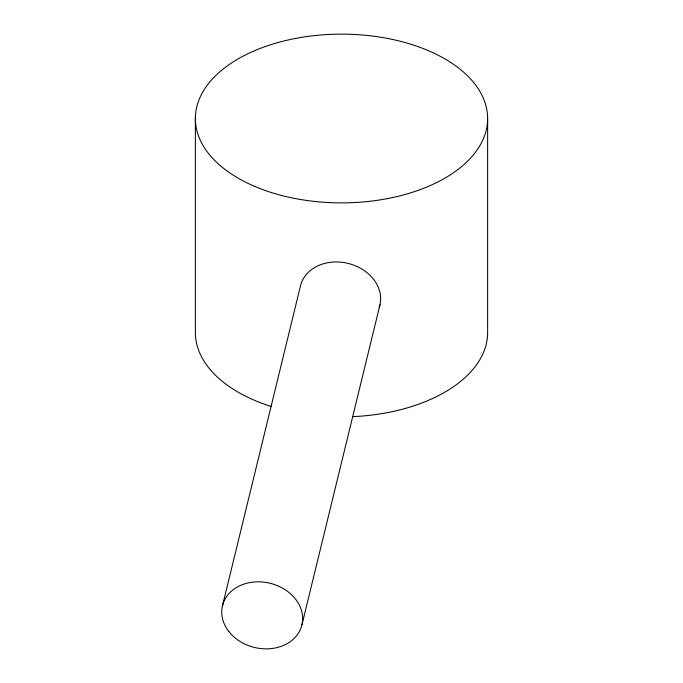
<?xml version="1.0" encoding="UTF-8"?>
<svg xmlns="http://www.w3.org/2000/svg" width="683" height="683" viewBox="0 0 683 683"><rect width="100%" height="100%" fill="white"/><g stroke="black" fill="none" stroke-linecap="round" stroke-linejoin="round"><path stroke-width="1.02" d="M222.436 605.966L300.426 286.109A40.86 33.032 13.7 0 1 349.354 263.723A40.86 33.032 13.7 0 1 379.167 307.606M301.971 624.706L379.961 304.84M487.628 119.269A146.128 84.368 0 0 1 267.301 191.197A146.128 84.368 0 0 1 269.572 45.078A146.128 84.368 0 0 1 487.628 119.269L487.628 333.287A146.128 84.368 0 0 1 352.898 416.639M195.372 117.758L195.372 331.776A146.128 84.368 0 0 0 271.185 406.487M228.822 631.476A40.86 33.032 13.7 0 0 298.693 632.714A40.86 33.032 13.7 0 0 259.096 581.822A40.86 33.032 13.7 0 0 228.822 631.476"/></g></svg>
